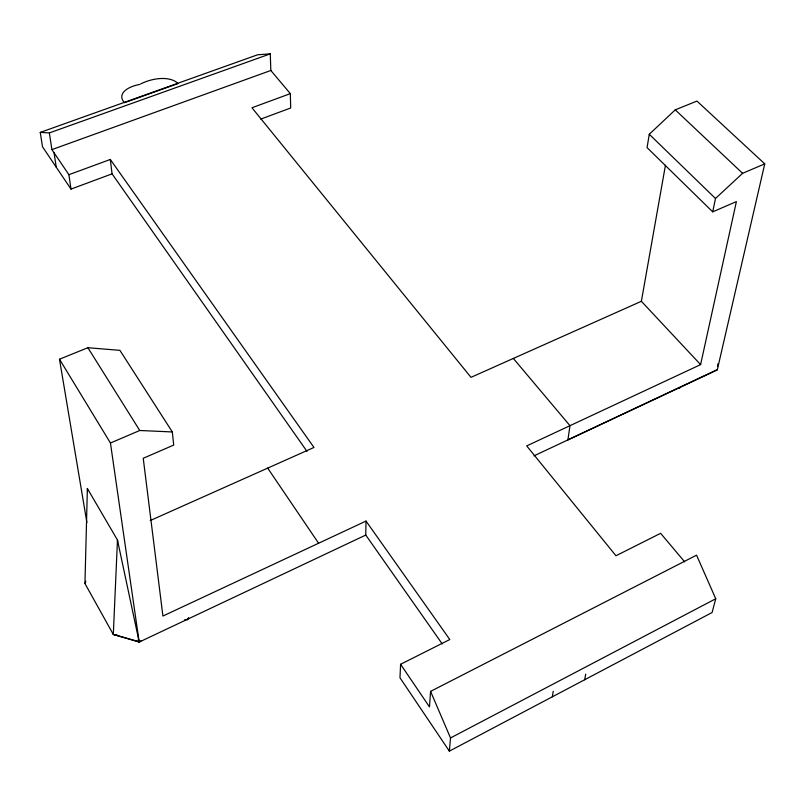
<?xml version="1.0" encoding="UTF-8"?>
<svg xmlns="http://www.w3.org/2000/svg" width="805" height="805" viewBox="0 0 805 805"><rect width="100%" height="100%" fill="white"/><g stroke="black" fill="none" stroke-linecap="round" stroke-linejoin="round"><path stroke-width="1.21" d="M679.702 388.231L679.702 387.547M442.207 643.889L365.762 535.053L366.023 521.066L162.912 616.046L143.23 458.276L173.699 445.085L172.33 431.953L119.915 350.356L87.886 347.72L59.489 359.221L86.89 522.546M84.948 583.544L87.383 488.514L117.47 540.034L139.134 641.716L113.314 634.451L84.948 583.544L85.833 581.2M365.762 535.053L139.185 642.078L113.314 634.451L117.47 540.034L117.611 542.53M400.598 664.276L399.974 677.78L449.361 751.135L712.083 612.525L715.746 598.759L696.556 555.168L430.574 691.384L429.488 706.921L400.598 664.276L449.804 639.532L366.023 521.066M449.361 751.135L450.518 737.954L430.574 691.384M717.637 366.325L717.869 363.9M552.331 696.808L553.236 691.233M513.349 358.446L569.98 425.684L567.907 439.902L717.275 369.958L764.75 163.868L696.949 101.068L675.254 109.852L649.273 134.264L647.069 147.597L712.717 211.846L736.394 201.602L700.602 364.615L526.712 445.91L615.966 555.752L660.623 533.312L684.673 561.86M700.602 364.615L641.374 301.291L665.443 165.277M584.682 679.742L585.718 674.127M712.717 211.846L715.484 198.493L742.602 173.317L764.75 163.868M188.149 618.924L188.752 617.827L186.871 619.528L184.426 619.951M137.977 639.945L139.185 642.078L141.167 640.619M450.518 737.954L715.746 598.759M534.037 455.841L717.366 369.575M150.243 520.553L313.97 447.459L110.305 159.46L68.898 174.695L51.912 149.619L49.357 132.926L40.25 132.412L42.514 146.792L70.991 189.095L112.066 173.85L306.967 451.343M641.374 301.291L470.995 377.344L251.965 107.759L290.333 93.642L290.686 107.991L260.679 119.12M139.185 642.078L110.446 443.002L139.758 430.494L172.33 431.953M51.912 149.619L270.832 70.478L290.333 93.642M40.25 132.412L257.61 54.78L270.269 53.865L270.832 70.478M49.357 132.926L270.269 53.865M113.314 634.451L117.037 634.904M186.871 619.528L187.656 619.82M675.254 109.852L742.602 173.317M649.273 134.264L715.484 198.493M267.693 468.118L318.599 543.244M87.886 347.72L139.758 430.494M59.489 359.221L110.446 443.002M54.066 152.809L56.249 167.199M68.898 174.695L70.991 189.095M110.305 159.46L112.066 173.85M87.383 488.514L87.594 491.01M140.603 83.951A30.499 17.046 -20.6 0 1 178.036 83.569L124.523 102.688A30.6 13.987 1.3 0 1 139.627 84.455"/></g></svg>
